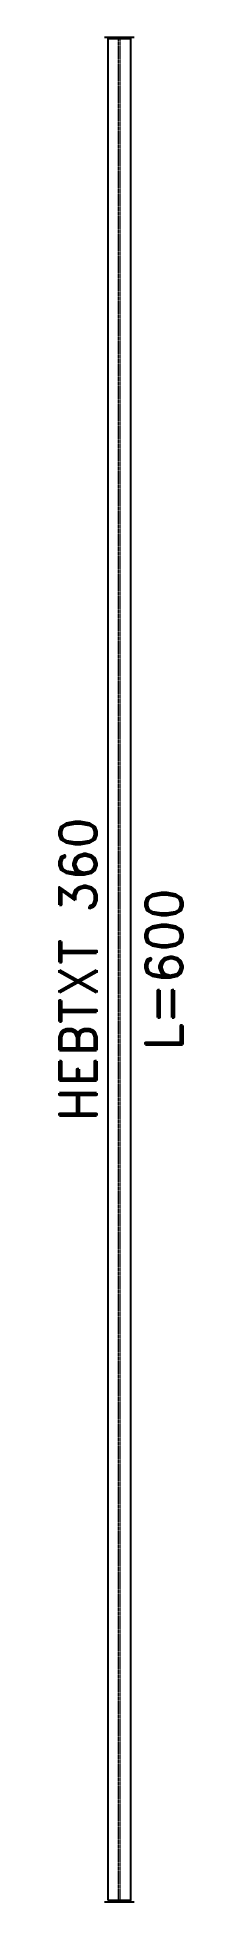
# Model space of a CAD drawing. Header units: millimetres. Extents: x -19 to 20, y -300 to 300.
import ezdxf
from ezdxf.enums import TextEntityAlignment as Align

# ---------------------------------------------------------------- set-up
doc = ezdxf.new("R2010")
doc.units = ezdxf.units.MM
doc.header["$LTSCALE"] = 200
doc.linetypes.add('Hidden', pattern=[0.006, 0.004, -0.002])
doc.layers.get('0').update_dxf_attribs({"color": 4})
doc.layers.add('Steel_', color=1, linetype='Hidden', lineweight=13)
doc.layers.add('TXTBARS', color=40, linetype='Continuous')
doc.styles.add('ROMAND', font='romand')

# ---------------------------------------------------------------- blocks, each defined once
blk = doc.blocks.new('*U3')
at = {"ltscale": 0.1}
for points in [[(-4.75, 600.5), (4.75, 600.5)], [(-4.75, -0.5), (4.75, -0.5)]]:
    blk.add_lwpolyline(points, dxfattribs=at)
blk.add_lwpolyline([(-3.75, 0), (3.75, 0), (3.75, 600), (-3.75, 600)], close=True, dxfattribs=at)
at = {"layer": 'Steel_', "ltscale": 0.1, "flags": 128}
for points in [[(-0.3, 0), (-0.3, 600)], [(0.3, 0), (0.3, 600)]]:
    blk.add_lwpolyline(points, dxfattribs=at)
at = {"layer": 'TXTBARS', "ltscale": 10, "insert": (8.44, 300), "char_height": 12, "width": 12, "attachment_point": 2, "rotation": 90, "style": 'ROMAND'}
blk.add_mtext('L=600', dxfattribs=at)
at = {"layer": 'TXTBARS', "ltscale": 10, "style": 'ROMAND'}
blk.add_attdef('PROFILE', text='', height=12, rotation=90, dxfattribs=at).set_placement((-3.75, 300), align=Align.BOTTOM_CENTER)

msp = doc.modelspace()

# ---------------------------------------------------------------- block references
msp.add_blockref('*U3', (0, -300)).add_auto_attribs({'PROFILE': 'HEBTXT 360'})

doc.saveas('drawing.dxf')
